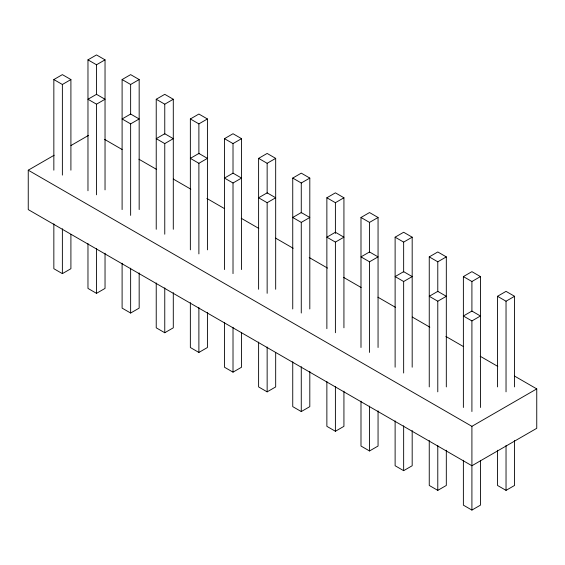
<?xml version="1.0" encoding="UTF-8"?>
<svg xmlns="http://www.w3.org/2000/svg" width="565" height="565" viewBox="0 0 565 565"><rect width="100%" height="100%" fill="white"/><g stroke="black" fill="none" stroke-linecap="round" stroke-linejoin="round"><path stroke-width="0.85" d="M53.844 170.171L53.844 79.552L62.376 74.629L70.908 79.552L70.908 170.171M87.971 190.758L87.971 59.848L96.502 54.925L105.034 59.848L105.034 189.875M53.844 79.552L62.376 84.482L70.908 79.552M87.971 59.848L96.502 64.777L105.034 59.848M122.104 209.58L122.104 79.552L130.635 74.629L139.167 79.552L139.167 209.58M96.502 104.186L105.034 99.256L96.502 94.334L87.971 99.256L96.502 104.186L96.502 194.805M122.104 79.552L130.635 84.482L139.167 79.552M514.602 376.113L536.75 388.897L536.75 428.305L471.909 465.744L28.25 209.601L28.25 170.192L54.184 155.22M70.971 145.53L88.514 135.395M156.23 229.284L156.23 99.256L164.761 94.334L173.293 99.256L173.293 229.284M130.635 123.883L139.167 118.961L130.635 114.038L122.104 118.961L130.635 123.883L130.635 215.385M156.23 99.256L164.761 104.186L173.293 99.256M190.356 249.864L190.356 118.961L198.887 114.038L207.419 118.961L207.419 249.864M164.761 143.588L173.293 138.665L164.761 133.736L156.23 138.665L164.761 143.588L164.761 234.207M190.356 118.961L198.887 123.883L207.419 118.961M224.482 269.569L224.482 138.665L233.013 133.736L241.545 138.665L241.545 269.569M198.887 163.292L207.419 158.37L198.887 153.44L190.356 158.37L198.887 163.292L198.887 253.911M224.482 138.665L233.013 143.588L241.545 138.665M258.608 289.273L258.608 158.37L267.146 153.44L275.678 158.37L275.678 289.273M53.844 223.839L53.844 268.707L62.376 273.637L70.908 268.707L70.908 234.397M233.013 182.996L241.545 178.074L233.013 173.144L224.482 178.074L233.013 182.996L233.013 273.615M258.608 158.37L267.146 163.292L275.678 158.37M292.741 308.977L292.741 178.074L301.272 173.144L309.804 178.074L309.804 308.977M87.971 243.543L87.971 288.411L96.502 293.341L105.034 288.411L105.034 253.219M267.146 202.701L275.678 197.771L267.146 192.849L258.608 197.771L267.146 202.701L267.146 293.32M292.741 178.074L301.272 182.996L309.804 178.074M326.867 328.682L326.867 197.771L335.398 192.849L343.93 197.771L343.93 327.799M122.104 263.248L122.104 308.116L130.635 313.038L139.167 308.116L139.167 272.923M301.272 222.405L309.804 217.476L301.272 212.553L292.741 217.476L301.272 222.405L301.272 313.024M326.867 197.771L335.398 202.701L343.93 197.771M360.993 347.503L360.993 217.476L369.524 212.553L378.056 217.476L378.056 347.503M156.23 282.952L156.23 327.82L164.761 332.743L173.293 327.82L173.293 292.628M335.398 242.11L343.93 237.18L335.398 232.257L326.867 237.18L335.398 242.11L335.398 332.728M360.993 217.476L369.524 222.405L378.056 217.476M395.119 367.208L395.119 237.18L403.65 232.257L412.182 237.18L412.182 367.208M190.356 302.656L190.356 347.524L198.887 352.447L207.419 347.524L207.419 312.332M369.524 261.807L378.056 256.884L369.524 251.962L360.993 256.884L369.524 261.807L369.524 352.426M395.119 237.18L403.65 242.11L412.182 237.18M429.252 386.912L429.252 256.884L437.783 251.962L446.315 256.884L446.315 386.912M224.482 322.354L224.482 367.229L233.013 372.151L241.545 367.229L241.545 332.912M403.65 281.511L412.182 276.589L403.65 271.659L395.119 276.589L403.65 281.511L403.65 373.013M429.252 256.884L437.783 261.807L446.315 256.884M463.378 407.492L463.378 276.589L471.909 271.659L480.441 276.589L480.441 407.492M258.608 342.058L258.608 386.926L267.146 391.856L275.678 386.926L275.678 352.617M437.783 301.216L446.315 296.293L437.783 291.363L429.252 296.293L437.783 301.216L437.783 391.835M463.378 276.589L471.909 281.511L480.441 276.589M497.504 386.912L497.504 296.293L506.035 291.363L514.567 296.293L514.567 386.912M292.741 361.762L292.741 406.631L301.272 411.56L309.804 406.631L309.804 371.438M471.909 320.92L480.441 315.997L471.909 311.068L463.378 315.997L471.909 320.92L471.909 411.539M497.504 296.293L506.035 301.216L514.567 296.293M326.867 381.467L326.867 426.335L335.398 431.264L343.93 426.335L343.93 391.142M360.993 401.171L360.993 446.039L369.524 450.962L378.056 446.039L378.056 410.847M28.25 170.192L471.909 426.335L536.75 388.897M395.119 420.876L395.119 465.744L403.65 470.666L412.182 465.744L412.182 430.551M429.252 440.58L429.252 485.448L437.783 490.371L446.315 485.448L446.315 450.256M463.378 460.277L463.378 505.152L471.909 510.075L480.441 505.152L480.441 460.461M497.504 450.256L497.504 485.448L506.035 490.371L514.567 485.448L514.567 440.58M104.546 139.364L122.111 149.506M138.912 159.21L156.47 169.345M173.271 179.049L190.836 189.183M206.868 198.442L224.432 208.584M241.234 218.281L258.798 228.422M275.593 238.119L293.157 248.261M309.196 257.52L327.523 268.1M343.555 277.359L361.12 287.5M377.921 297.197L395.479 307.339M412.281 317.036L429.845 327.177M445.884 336.436L463.441 346.578M480.243 356.275L497.807 366.417M506.035 301.216L506.035 391.835M506.035 445.502L506.035 490.371M471.909 281.511L471.909 311.428M471.909 426.335L471.909 510.075M437.783 261.807L437.783 291.724M437.783 445.502L437.783 490.371M403.65 242.11L403.65 272.019M403.65 425.798L403.65 470.666M369.524 222.405L369.524 252.315M369.524 406.094L369.524 450.962M335.398 202.701L335.398 233.493M335.398 386.389L335.398 431.264M301.272 182.996L301.272 212.906M301.272 366.692L301.272 411.56M267.146 163.292L267.146 193.209M267.146 346.988L267.146 391.856M233.013 143.588L233.013 173.504M233.013 327.283L233.013 372.151M198.887 123.883L198.887 153.8M198.887 307.579L198.887 352.447M164.761 104.186L164.761 134.096M164.761 287.875L164.761 332.743M130.635 84.482L130.635 114.391M130.635 268.17L130.635 313.038M96.502 64.777L96.502 94.687M96.502 248.466L96.502 293.341M62.376 84.482L62.376 175.101M62.376 228.769L62.376 273.637"/></g></svg>
